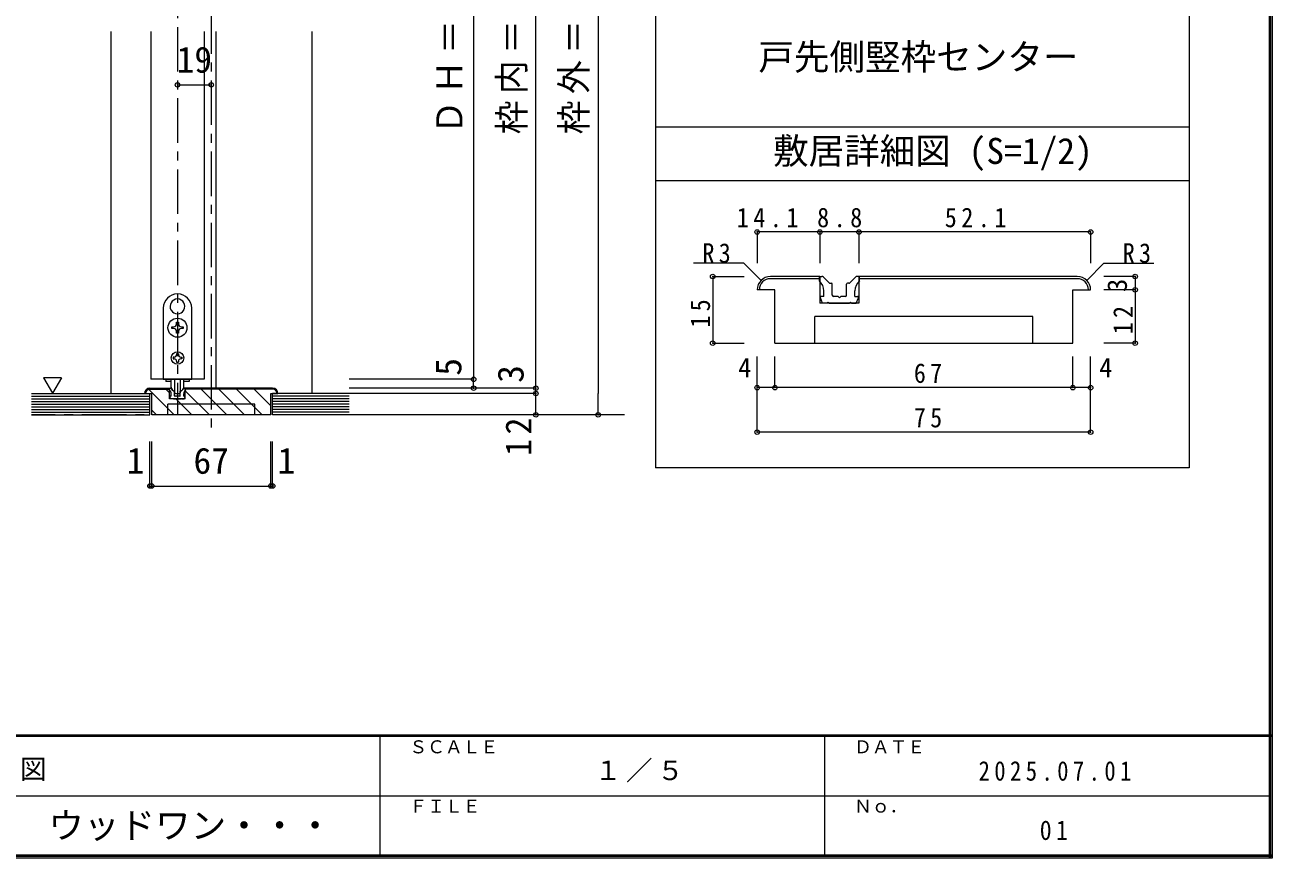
# Model space of a CAD drawing. Units: millimetres at full size, sheet at 1:5, with parts at other scales. Extents: x -957 to 993, y -689 to 708.
# Drawn here: x 292 to 993, y -689 to -221 of the extents above; entities that cross this region are included whole.
import ezdxf
from ezdxf.enums import TextEntityAlignment as Align

# ---------------------------------------------------------------- set-up
doc = ezdxf.new("R2010")
doc.units = ezdxf.units.MM
doc.header["$LTSCALE"] = 5
doc.header["$PDMODE"] = 32
doc.header["$PDSIZE"] = 2.5
doc.linetypes.add('CHAIN1', pattern=[8, 5, -1, 1, -1])
doc.layers.add('0-B_寸法', color=7, linetype='Continuous', lineweight=9)
doc.layers.add('F-1_枠', color=6, linetype='Continuous', lineweight=9)
doc.layers.add('F-A_文字', color=7, linetype='Continuous')
doc.styles.add('HG丸ｺﾞｼｯｸM-PRO', font='')
doc.styles.add('ＭＳ ゴシック', font='')
doc.styles.get('HG丸ｺﾞｼｯｸM-PRO').set_extended_font_data('HG丸ｺﾞｼｯｸM-PRO')
doc.styles.get('ＭＳ ゴシック').set_extended_font_data('MS Gothic')

msp = doc.modelspace()

# ---------------------------------------------------------------- linework, layer by layer
at = {"layer": '0-B_寸法'}
for p, q in [((646.232, 71.709), (646.232, -469.784)), ((578.914, -439.942), (578.914, 10.058)), ((613.914, 10.058), (613.914, -427.942)), ((543.914, -19.942), (543.914, -419.942)), ((339.914, -224.442), (339.914, -427.942)), ((362.414, -224.442), (362.414, -419.942)), ((392.414, -224.442), (392.414, -419.942)), ((398.914, -224.442), (398.914, -424.942)), ((452.914, -224.442), (452.914, -427.942)), ((946.232, -278.291), (646.232, -278.291)), ((946.232, -308.291), (646.232, -308.291)), ((703.297, -337.131), (703.297, -354.631)), ((738.547, -337.131), (703.297, -337.131)), ((738.547, -337.131), (738.547, -354.631)), ((760.547, -337.131), (738.547, -337.131)), ((760.547, -337.131), (760.547, -354.631)), ((890.797, -337.131), (760.547, -337.131)), ((890.797, -337.131), (890.797, -354.631)), ((888.6, -364.328), (898.297, -354.632)), ((898.297, -354.632), (926.334, -354.632)), ((678.297, -362.131), (678.297, -399.632)), ((678.297, -362.131), (696.01, -362.131)), ((738.547, -362.132), (710.797, -362.132)), ((738.547, -363.382), (710.797, -363.382)), ((738.297, -362.132), (739.654, -362.132)), ((738.297, -364.632), (738.297, -362.132)), ((738.547, -362.132), (738.547, -377.132)), ((743.702, -365.662), (740.538, -362.498)), ((755.391, -365.662), (758.555, -362.498)), ((883.297, -362.132), (760.547, -362.132)), ((760.547, -362.132), (760.547, -377.132)), ((883.297, -363.382), (760.547, -363.382)), ((915.797, -362.132), (898.297, -362.132)), ((915.797, -362.132), (915.797, -399.632)), ((740.797, -373.382), (740.797, -370.222)), ((744.232, -365.882), (745.047, -365.882)), ((745.547, -372.632), (745.547, -366.382)), ((753.547, -372.632), (753.547, -366.382)), ((754.861, -365.882), (754.047, -365.882)), ((758.297, -373.382), (758.297, -370.222)), ((915.797, -369.632), (898.297, -369.632)), ((377.316, -374.794), (377.414, -374.892)), ((377.513, -374.794), (377.414, -374.892)), ((760.547, -377.132), (738.547, -377.132)), ((740.047, -377.132), (738.832, -374.066)), ((740.797, -373.382), (739.297, -373.382)), ((742.797, -377.132), (740.047, -377.132)), ((742.797, -377.132), (743.297, -376.632)), ((743.297, -376.632), (743.797, -377.132)), ((743.797, -377.132), (755.297, -377.132)), ((748.797, -373.382), (746.297, -373.382)), ((749.547, -374.132), (748.797, -373.382)), ((750.297, -373.382), (749.547, -374.132)), ((752.797, -373.382), (750.297, -373.382)), ((758.297, -373.382), (759.797, -373.382)), ((373.772, -380.931), (373.907, -380.967)), ((373.871, -381.102), (373.907, -380.967)), ((381.057, -380.931), (380.922, -380.967)), ((380.958, -381.102), (380.922, -380.967)), ((858.297, -384.632), (735.797, -384.632)), ((735.797, -399.632), (735.797, -384.632)), ((858.297, -399.632), (858.297, -384.632)), ((376.914, -388.742), (376.914, -387.792)), ((379.614, -390.442), (380.564, -390.442)), ((380.564, -391.442), (379.614, -391.442)), ((380.564, -390.442), (380.564, -391.442)), ((376.914, -394.092), (376.914, -393.142)), ((377.914, -394.092), (376.914, -394.092)), ((377.914, -393.142), (377.914, -394.092)), ((678.297, -399.632), (696.01, -399.632)), ((713.297, -399.632), (880.797, -399.632)), ((915.797, -399.632), (898.297, -399.632)), ((377.914, -405.542), (376.914, -405.542)), ((376.914, -405.542), (376.914, -406.142)), ((377.914, -405.542), (377.914, -406.142)), ((375.014, -407.442), (375.014, -408.442)), ((375.614, -407.442), (375.014, -407.442)), ((375.014, -408.442), (375.614, -408.442)), ((376.914, -409.742), (376.914, -410.342)), ((376.914, -410.342), (377.914, -410.342)), ((377.914, -409.742), (377.914, -410.342)), ((379.214, -407.442), (379.814, -407.442)), ((379.814, -408.442), (379.214, -408.442)), ((379.814, -407.442), (379.814, -408.442)), ((703.297, -424.632), (703.297, -407.132)), ((713.297, -424.632), (713.297, -407.132)), ((880.797, -424.632), (880.797, -407.132)), ((890.797, -424.632), (890.797, -407.132)), ((312.179, -419.129), (307.179, -427.789)), ((392.414, -419.942), (362.414, -419.942)), ((370.814, -419.942), (370.814, -421.142)), ((373.914, -424.364), (373.914, -419.942)), ((375.914, -427.564), (375.914, -419.942)), ((378.914, -419.942), (378.914, -427.564)), ((380.914, -424.364), (380.914, -419.942)), ((384.014, -419.942), (384.014, -421.142)), ((543.914, -419.942), (473.914, -419.942)), ((543.914, -424.942), (543.914, -419.942)), ((375.554, -439.942), (361.168, -425.556)), ((361.914, -424.942), (373.014, -424.942)), ((361.914, -425.442), (373.014, -425.442)), ((373.947, -421.142), (370.814, -421.142)), ((373.014, -427.503), (370.954, -425.442)), ((372.914, -424.942), (373.457, -424.942)), ((372.914, -425.942), (372.914, -424.942)), ((373.014, -430.942), (373.014, -424.942)), ((375.077, -426.354), (373.811, -425.089)), ((375.289, -426.442), (375.614, -426.442)), ((375.814, -429.142), (375.814, -426.642)), ((379.014, -429.142), (379.014, -426.642)), ((379.54, -426.442), (379.214, -426.442)), ((379.752, -426.354), (381.018, -425.089)), ((384.014, -421.142), (380.882, -421.142)), ((381.814, -430.942), (381.814, -424.942)), ((430.914, -424.942), (381.814, -424.942)), ((430.915, -425.442), (381.814, -425.442)), ((395.353, -439.942), (381.814, -426.403)), ((405.253, -439.942), (390.753, -425.442)), ((415.152, -439.942), (400.652, -425.442)), ((425.052, -439.942), (410.552, -425.442)), ((429.914, -434.905), (420.451, -425.442)), ((578.914, -424.942), (473.914, -424.942)), ((543.914, -424.942), (473.914, -424.942)), ((703.297, -449.632), (703.297, -424.632)), ((890.797, -424.632), (703.297, -424.632)), ((890.797, -449.632), (890.797, -424.632)), ((295.414, -427.942), (361.914, -427.942)), ((295.414, -429.442), (361.914, -429.442)), ((295.414, -430.942), (361.914, -430.942)), ((295.414, -432.442), (361.914, -432.442)), ((295.414, -433.942), (361.914, -433.942)), ((358.914, -427.942), (362.914, -427.942)), ((361.914, -439.942), (361.914, -427.942)), ((361.914, -439.942), (361.914, -427.942)), ((362.914, -439.942), (362.914, -427.942)), ((371.914, -439.942), (371.914, -433.942)), ((381.814, -430.942), (373.014, -430.942)), ((373.614, -430.942), (373.129, -429.716)), ((373.914, -429.442), (373.314, -429.442)), ((374.714, -430.942), (373.614, -430.942)), ((373.914, -429.442), (373.914, -428.178)), ((374.714, -430.942), (374.914, -430.742)), ((374.914, -430.742), (375.114, -430.942)), ((375.114, -430.942), (379.714, -430.942)), ((377.114, -429.442), (376.114, -429.442)), ((376.214, -427.864), (378.614, -427.864)), ((385.454, -439.942), (376.454, -430.942)), ((377.414, -429.742), (377.114, -429.442)), ((377.714, -429.442), (377.414, -429.742)), ((378.714, -429.442), (377.714, -429.442)), ((380.914, -429.442), (380.914, -428.178)), ((380.914, -429.442), (381.514, -429.442)), ((473.914, -427.942), (430.914, -427.942)), ((430.914, -439.942), (430.914, -427.942)), ((430.914, -439.942), (430.914, -427.942)), ((473.914, -429.442), (430.914, -429.442)), ((473.914, -430.942), (430.914, -430.942)), ((473.914, -432.442), (430.914, -432.442)), ((473.914, -433.942), (430.914, -433.942)), ((578.914, -427.942), (473.914, -427.942)), ((613.914, -439.942), (613.914, -427.942)), ((295.414, -435.442), (361.914, -435.442)), ((295.414, -436.942), (361.914, -436.942)), ((295.414, -438.442), (361.914, -438.442)), ((295.414, -439.942), (361.914, -439.942)), ((365.655, -439.942), (362.914, -437.202)), ((429.914, -439.942), (362.914, -439.942)), ((473.914, -435.442), (430.914, -435.442)), ((473.914, -436.942), (430.914, -436.942)), ((473.914, -438.442), (430.914, -438.442)), ((473.914, -439.942), (430.914, -439.942)), ((613.914, -439.942), (473.914, -439.942)), ((890.797, -449.632), (703.297, -449.632))]:
    msp.add_line(p, q, dxfattribs=at)
at = {"layer": '0-B_寸法', "linetype": 'CHAIN1'}
for p, q in [((396.414, 68.058), (396.414, -449.942)), ((377.414, 18.058), (377.414, -439.942)), ((628.732, -439.942), (295.414, -439.942))]:
    msp.add_line(p, q, dxfattribs=at)
at = {"layer": '0-B_寸法', "color": 4}
for p, q in [((377.414, -254.442), (396.414, -254.442)), ((361.914, -479.942), (361.914, -454.942)), ((362.914, -479.942), (362.914, -454.942)), ((429.914, -479.942), (429.914, -454.942)), ((430.914, -479.942), (430.914, -454.942)), ((361.914, -479.942), (362.914, -479.942)), ((362.914, -479.942), (429.914, -479.942)), ((429.914, -479.942), (430.914, -479.942))]:
    msp.add_line(p, q, dxfattribs=at)
at = {"layer": '0-B_寸法'}
for points in [[(946.232, 71.709), (946.232, -469.784), (646.232, -469.784)], [(705.493, -364.328), (695.797, -354.632), (667.556, -354.632)], [(760.797, -364.632), (760.797, -362.132), (759.439, -362.132)], [(713.297, -399.632), (713.297, -369.632), (703.297, -369.632)], [(880.797, -399.632), (880.797, -369.632), (890.797, -369.632)], [(756.297, -377.132), (755.797, -376.632), (755.297, -377.132)], [(756.297, -377.132), (759.047, -377.132), (760.261, -374.066)], [(369.414, -379.942), (369.414, -419.942), (385.414, -419.942), (385.414, -379.942)], [(375.214, -391.442), (374.264, -391.442), (374.264, -390.442), (375.214, -390.442)], [(376.914, -387.792), (377.914, -387.792), (377.914, -388.742)], [(312.179, -419.129), (302.179, -419.129), (307.179, -427.789)], [(381.914, -425.942), (381.914, -424.942), (381.372, -424.942)], [(420.914, -439.942), (420.914, -433.942), (371.914, -433.942)], [(380.114, -430.942), (379.914, -430.742), (379.714, -430.942)], [(380.114, -430.942), (381.214, -430.942), (381.7, -429.716)], [(429.914, -439.942), (429.914, -427.942), (433.914, -427.942)]]:
    msp.add_lwpolyline(points, dxfattribs=at)
for centre, radius in [((377.414, -390.942), 5.35), ((377.414, -407.942), 3.5)]:
    msp.add_circle(centre, radius, dxfattribs=at)
for centre, radius, start, end in [((710.797, -369.632), 7.5, 90, 180), ((710.797, -369.632), 6.25, 90, 180), ((739.654, -363.382), 1.25, 45, 90), ((759.439, -363.382), 1.25, 90, 135), ((883.297, -369.632), 7.5, 0, 90), ((883.297, -369.632), 6.25, 0, 90), ((733.297, -370.222), 7.5, 0, 48.19), ((744.232, -365.132), 0.75, 225, 270), ((745.047, -366.382), 0.5, 360, 90), ((754.047, -366.382), 0.5, 90, 180), ((754.861, -365.132), 0.75, 270, 315), ((765.797, -370.222), 7.5, 131.81, 180), ((377.414, -379.942), 8, 0, 180), ((377.414, -378.942), 4.15, 91.3645, 208.6355), ((377.414, -378.942), 4.15, 331.3645, 88.6355), ((739.297, -373.882), 0.5, 90, 201.616), ((746.297, -372.632), 0.75, 180, 270), ((752.797, -372.632), 0.75, 270, 360), ((759.797, -373.882), 0.5, 338.384, 90), ((377.414, -378.942), 4.15, 211.3645, 328.6355), ((375.214, -388.742), 1.7, 270, 0), ((375.214, -393.142), 1.7, 0, 90), ((379.614, -388.742), 1.7, 180, 270), ((379.614, -393.142), 1.7, 90, 180), ((375.614, -406.142), 1.3, 270, 0), ((379.214, -406.142), 1.3, 180, 270), ((375.614, -409.742), 1.3, 0, 90), ((379.214, -409.742), 1.3, 90, 180), ((361.914, -427.942), 3, 90, 180), ((361.914, -427.942), 2.5, 90, 180), ((370.915, -428.178), 3, 360, 48.19), ((373.457, -425.442), 0.5, 45, 90), ((375.914, -424.364), 2, 180, 264.78409), ((375.289, -426.142), 0.3, 225, 270), ((375.614, -426.642), 0.2, 360, 90), ((375.714, -426.554), 0.2, 0, 84.78409), ((376.214, -427.564), 0.3, 180, 270), ((378.614, -427.564), 0.3, 270, 0), ((379.114, -426.554), 0.2, 95.21591, 180), ((379.214, -426.642), 0.2, 90, 180), ((378.914, -424.364), 2, 275.21591, 0), ((379.54, -426.142), 0.3, 270, 315), ((383.914, -428.178), 3, 131.81, 180), ((381.372, -425.442), 0.5, 90, 135), ((430.914, -427.942), 3, 0, 90), ((430.914, -427.942), 2.5, 0, 89.9992), ((373.314, -429.642), 0.2, 90, 201.616), ((376.114, -429.142), 0.3, 180, 270), ((378.714, -429.142), 0.3, 270, 0), ((381.514, -429.642), 0.2, 338.384, 90)]:
    msp.add_arc(centre, radius, start, end, dxfattribs=at)
for p in [(377.414, -254.442), (396.414, -254.442), (703.297, -337.131), (738.547, -337.131), (760.547, -337.131), (890.797, -337.131), (678.297, -362.131), (915.797, -362.132), (915.797, -369.632), (678.297, -399.632), (915.797, -399.632), (543.914, -419.942), (543.914, -424.942), (578.914, -424.942), (578.914, -427.942), (703.297, -424.632), (713.297, -424.632), (880.797, -424.632), (890.797, -424.632), (578.914, -439.942), (613.914, -439.942), (703.297, -449.632), (890.797, -449.632), (361.914, -479.942), (362.914, -479.942), (429.914, -479.942), (430.914, -479.942)]:
    msp.add_point(p, dxfattribs=at)
at = {"layer": 'F-1_枠'}
for p, q in [((991.115, 707.602), (991.115, -689.065)), ((991.948, 707.602), (991.948, -689.065)), ((992.782, 707.602), (992.782, -689.065)), ((992.782, -619.898), (-957.218, -619.898)), ((992.782, -620.731), (-957.218, -620.731)), ((491.115, -620.731), (491.115, -687.398)), ((741.115, -620.731), (741.115, -687.398)), ((17.782, -654.065), (991.115, -654.066)), ((992.782, -687.398), (-957.218, -687.398)), ((992.782, -688.231), (-957.218, -688.231)), ((992.782, -689.065), (-957.218, -689.065))]:
    msp.add_line(p, q, dxfattribs=at)

# ---------------------------------------------------------------- texts
at = {"layer": '0-B_寸法', "style": 'ＭＳ ゴシック'}
for s, height, p in [('戸先側竪枠センター', 14.66, (703.968, -250.423)), ('19', 14.66, (376.914, -251.942)), ('敷居詳細図 (S=1/2)', 14.66, (712.223, -303.291)), ('4', 11, (692.609, -422.132)), ('4', 11, (895.584, -422.132)), ('1', 14.66, (348.81, -477.442)), ('67', 14.66, (386.414, -477.442)), ('1', 14.66, (433.654, -477.442))]:
    msp.add_text(s, height=height, dxfattribs=at).set_placement(p, align=Align.BOTTOM_LEFT)
for s, height, p in [('3', 11, (914.481, -370.882)), ('5', 14.66, (541.414, -417.942)), ('3', 14.66, (576.414, -421.942))]:
    msp.add_text(s, height=height, rotation=90, dxfattribs=at).set_placement(p, align=Align.BOTTOM_LEFT)
at = {"layer": '0-B_寸法', "attachment_point": 7, "rotation": 90, "style": 'ＭＳ ゴシック'}
for s, insert, char_height in [('\\T1.19;\\W0.95;ＤＨ＝2,348', (541.414, -282.192), 14.66), ('\\T1.19;\\W0.95;枠内＝2,367', (576.414, -282.192), 14.66), ('\\T1.19;\\W0.95;枠外＝2,412', (611.414, -282.192), 14.66), ('\\T1.36;\\W0.9;15', (676.981, -390.881), 11), ('\\T1.36;\\W0.9;12', (914.481, -394.632), 11), ('\\T1.27;\\W0.95;12', (576.414, -462.986), 14.66)]:
    msp.add_mtext(s, dxfattribs=dict(at, insert=insert, char_height=char_height))
at = {"layer": '0-B_寸法', "char_height": 11, "attachment_point": 7, "style": 'ＭＳ ゴシック'}
for s, insert in [('\\T1.38;\\W0.9;14.1', (691.892, -334.631)), ('\\T1.38;\\W0.9;8.8', (737.047, -334.631)), ('\\T1.38;\\W0.9;52.1', (808.797, -334.631)), ('\\T1.36;\\W0.9;R3', (672.556, -354.632)), ('\\T1.36;\\W0.9;R3', (908.834, -354.632)), ('\\T1.36;\\W0.9;67', (791.422, -422.132)), ('\\T1.36;\\W0.9;75', (791.422, -447.132)), ('\\T1.39;\\W0.85;2025.07.01', (827.782, -645.732))]:
    msp.add_mtext(s, dxfattribs=dict(at, insert=insert))
at = {"layer": 'F-1_枠', "color": 7, "style": 'HG丸ｺﾞｼｯｸM-PRO'}
msp.add_text('ウッドワン・・・', height=14.66, dxfattribs=at).set_placement((304.825, -682.398), align=Align.BOTTOM_LEFT)
at = {"layer": 'F-A_文字', "style": 'ＭＳ ゴシック'}
for s, p in [('ＳＣＡＬＥ', (507.782, -632.398)), ('ＤＡＴＥ', (757.782, -632.398)), ('ＦＩＬＥ', (507.782, -665.732)), ('Ｎｏ．', (757.782, -665.732))]:
    msp.add_text(s, height=7.331, dxfattribs=at).set_placement(p, align=Align.BOTTOM_LEFT)
at = {"layer": 'F-A_文字', "char_height": 11, "attachment_point": 7, "style": 'ＭＳ ゴシック'}
for s, insert in [('\\T1.17;建具納まり図', (201.115, -645.731)), ('\\T1.17;１／５', (611.949, -646.565)), ('\\T1.36;\\W0.9;01', (862.157, -679.065))]:
    msp.add_mtext(s, dxfattribs=dict(at, insert=insert))

doc.saveas('drawing.dxf')
